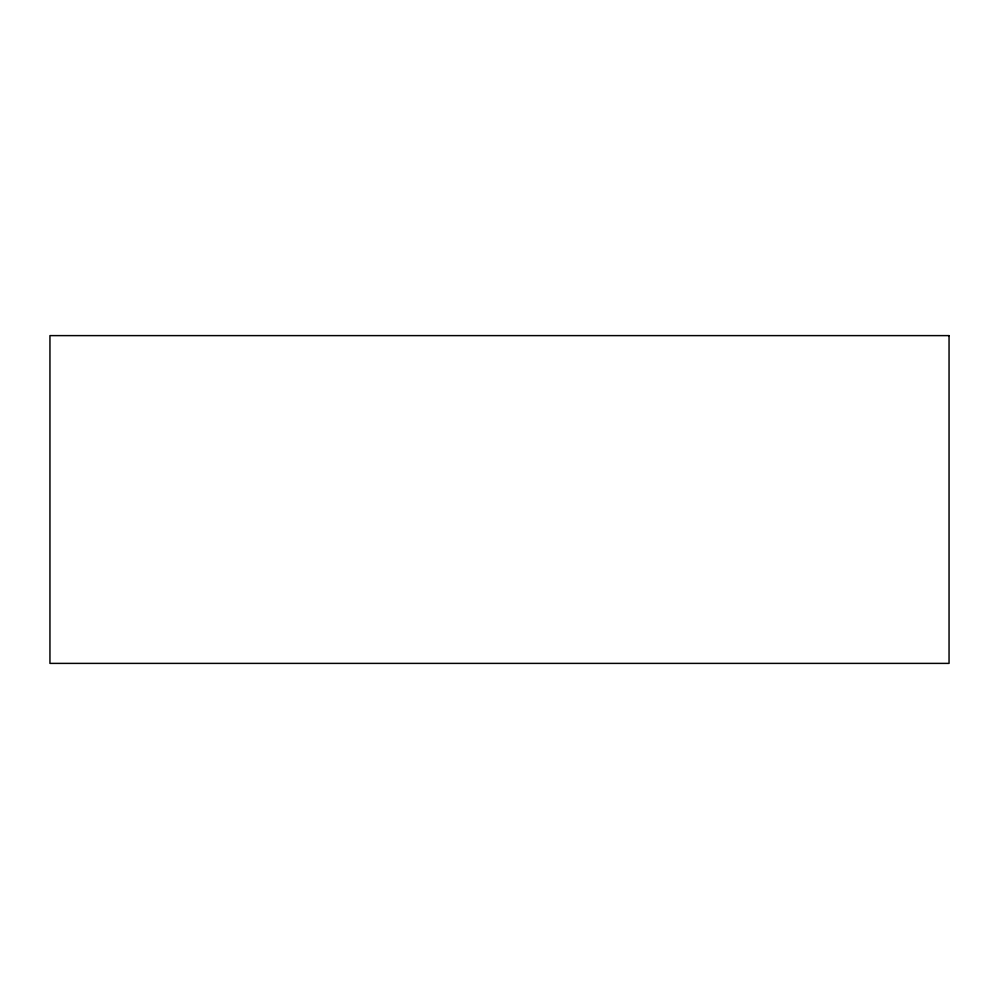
<?xml version="1.0" encoding="UTF-8"?>
<svg xmlns="http://www.w3.org/2000/svg" width="999" height="999" viewBox="0 0 999 999"><rect width="100%" height="100%" fill="white"/><g stroke="black" fill="none" stroke-linecap="round" stroke-linejoin="round"><path stroke-width="1.5" d="M949.05 335.614L49.95 335.614L49.95 663.386L949.05 663.386L949.05 335.614"/></g></svg>
